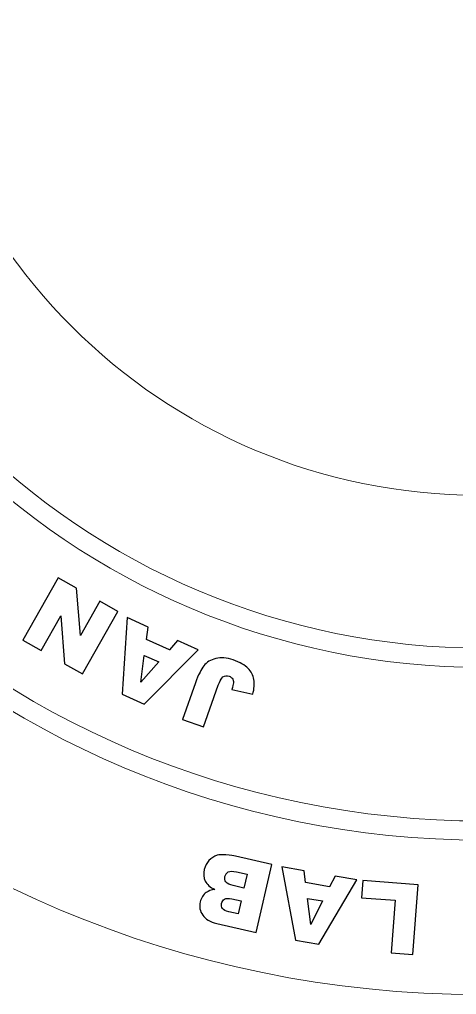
# Model space of a CAD drawing. Header units: millimetres. Extents: x -84 to 196, y -140 to 140.
# Drawn here: x -4.1 to 52.8, y -140 to -13 of the extents above; entities that cross this region are included whole.
import ezdxf

# ---------------------------------------------------------------- set-up
doc = ezdxf.new("R2010")
doc.units = ezdxf.units.MM
doc.header["$MEASUREMENT"] = 0
doc.layers.add('Layer 1', color=7, linetype='Continuous')

msp = doc.modelspace()

# ---------------------------------------------------------------- linework, layer by layer
at = {"layer": 'Layer 1', "color": 250, "lineweight": 9}
for points, knots in [([(55.7075, 140.0117), (133.0273, 140.0117), (195.7074, 77.3315), (195.7074, 0.0116), (195.7074, 0.0116), (195.7074, -77.3083), (133.0273, -139.9884), (55.7074, -139.9884), (55.7074, -139.9884), (-21.6125, -139.9884), (-84.2927, -77.3083), (-84.2927, 0.0116), (-84.2927, 0.0116), (-84.2927, 77.3315), (-21.6125, 140.0116), (55.7075, 140.0117)], [0, 0, 0, 0, 0.2, 0.2, 0.2, 0.2, 0.4, 0.4, 0.4, 0.4, 0.6, 0.6, 0.6, 0.6, 1, 1, 1, 1]), ([(56.199, 120.1045), (122.473, 120.1045), (176.1989, 66.3785), (176.1989, 0.1044), (176.1989, 0.1044), (176.1989, -66.1697), (122.473, -119.8956), (56.1989, -119.8956), (56.1989, -119.8956), (-10.0752, -119.8956), (-63.8011, -66.1697), (-63.8011, 0.1044), (-63.8011, 0.1044), (-63.8011, 66.3785), (-10.0752, 120.1044), (56.199, 120.1045)], [0, 0, 0, 0, 0.2, 0.2, 0.2, 0.2, 0.4, 0.4, 0.4, 0.4, 0.6, 0.6, 0.6, 0.6, 1, 1, 1, 1]), ([(56.199, 117.6046), (121.0925, 117.6046), (173.6989, 64.9979), (173.6989, 0.1044), (173.6989, 0.1044), (173.6989, -64.7891), (121.0924, -117.3956), (56.1989, -117.3956), (56.1989, -117.3956), (-8.6946, -117.3956), (-61.3011, -64.7891), (-61.3011, 0.1044), (-61.3011, 0.1044), (-61.3011, 64.998), (-8.6946, 117.6044), (56.199, 117.6046)], [0, 0, 0, 0, 0.2, 0.2, 0.2, 0.2, 0.4, 0.4, 0.4, 0.4, 0.6, 0.6, 0.6, 0.6, 1, 1, 1, 1]), ([(56.199, 97.6045), (110.0469, 97.6045), (153.6989, 53.9522), (153.6989, 0.1044), (153.6989, 0.1044), (153.6989, -53.7434), (110.0467, -97.3956), (56.1989, -97.3956), (56.1989, -97.3956), (2.3512, -97.3956), (-41.3011, -53.7434), (-41.3011, 0.1044), (-41.3011, 0.1044), (-41.3011, 53.9523), (2.3511, 97.6044), (56.199, 97.6045)], [0, 0, 0, 0, 0.2, 0.2, 0.2, 0.2, 0.4, 0.4, 0.4, 0.4, 0.6, 0.6, 0.6, 0.6, 1, 1, 1, 1]), ([(56.199, 95.1045), (108.6662, 95.1045), (151.1989, 52.5714), (151.1989, 0.1044), (151.1989, 0.1044), (151.1989, -52.3626), (108.666, -94.8956), (56.1989, -94.8956), (56.1989, -94.8956), (3.7318, -94.8956), (-38.8011, -52.3626), (-38.8011, 0.1044), (-38.8011, 0.1044), (-38.8011, 52.5715), (3.7318, 95.1044), (56.199, 95.1045)], [0, 0, 0, 0, 0.2, 0.2, 0.2, 0.2, 0.4, 0.4, 0.4, 0.4, 0.6, 0.6, 0.6, 0.6, 1, 1, 1, 1]), ([(55.7075, 75.0118), (97.1287, 75.0118), (130.7074, 41.4329), (130.7074, 0.0116), (130.7074, 0.0116), (130.7074, -41.4096), (97.1287, -74.9884), (55.7074, -74.9884), (55.7074, -74.9884), (14.2861, -74.9884), (-19.2926, -41.4097), (-19.2926, 0.0116), (-19.2926, 0.0116), (-19.2926, 41.433), (14.2861, 75.0116), (55.7075, 75.0118)], [0, 0, 0, 0, 0.2, 0.2, 0.2, 0.2, 0.4, 0.4, 0.4, 0.4, 0.6, 0.6, 0.6, 0.6, 1, 1, 1, 1]), ([(4.0928, -98.2445), (4.0928, -98.2445), (1.7476, -96.9179), (1.7476, -96.9179), (1.7476, -96.9179), (1.7476, -96.9179), (1.2345, -90.692), (1.2345, -90.692), (1.2345, -90.692), (1.2345, -90.692), (-1.3109, -95.1859), (-1.3109, -95.1859), (-1.3109, -95.1859), (-1.3109, -95.1859), (-3.6756, -93.8463), (-3.6756, -93.8463), (-3.6756, -93.8463), (-3.6756, -93.8463), (0.9231, -85.7225), (0.9231, -85.7225), (0.9231, -85.7225), (0.9231, -85.7225), (3.2901, -87.062), (3.2901, -87.062), (3.2901, -87.062), (3.2901, -87.062), (3.8051, -93.2445), (3.8051, -93.2445), (3.8051, -93.2445), (3.8051, -93.2445), (6.3311, -88.7855), (6.3311, -88.7855), (6.3311, -88.7855), (6.3311, -88.7855), (8.6915, -90.1207), (8.6915, -90.1207), (8.6915, -90.1207), (8.6915, -90.1207), (4.0928, -98.2445), (4.0928, -98.2445)], [0, 0, 0, 0, 0.09090909, 0.09090909, 0.09090909, 0.09090909, 0.18181818, 0.18181818, 0.18181818, 0.18181818, 0.27272727, 0.27272727, 0.27272727, 0.27272727, 0.36363636, 0.36363636, 0.36363636, 0.36363636, 0.45454545, 0.45454545, 0.45454545, 0.45454545, 0.54545455, 0.54545455, 0.54545455, 0.54545455, 0.63636364, 0.63636364, 0.63636364, 0.63636364, 0.72727273, 0.72727273, 0.72727273, 0.72727273, 0.81818182, 0.81818182, 0.81818182, 0.81818182, 1, 1, 1, 1]), ([(12.4061, -93.7523), (12.4061, -93.7523), (15.4016, -95.1063), (15.4016, -95.1063), (15.4016, -95.1063), (15.4016, -95.1063), (16.4492, -93.8881), (16.4492, -93.8881), (16.4492, -93.8881), (16.4492, -93.8881), (19.1369, -95.105), (19.1369, -95.105), (19.1369, -95.105), (19.1369, -95.105), (12.0886, -102.1647), (12.0886, -102.1647), (12.0886, -102.1647), (12.0886, -102.1647), (9.222, -100.8685), (9.222, -100.8685), (9.222, -100.8685), (9.222, -100.8685), (9.8737, -90.9137), (9.8737, -90.9137), (9.8737, -90.9137), (9.8737, -90.9137), (12.6248, -92.1584), (12.6248, -92.1584), (12.6248, -92.1584), (12.6248, -92.1584), (12.4061, -93.7523), (12.4061, -93.7523)], [0, 0, 0, 0, 0.11111111, 0.11111111, 0.11111111, 0.11111111, 0.22222222, 0.22222222, 0.22222222, 0.22222222, 0.33333333, 0.33333333, 0.33333333, 0.33333333, 0.44444444, 0.44444444, 0.44444444, 0.44444444, 0.55555556, 0.55555556, 0.55555556, 0.55555556, 0.66666667, 0.66666667, 0.66666667, 0.66666667, 0.77777778, 0.77777778, 0.77777778, 0.77777778, 1, 1, 1, 1]), ([(12.1254, -95.8403), (12.1254, -95.8403), (11.6815, -99.3239), (11.6815, -99.3239), (11.6815, -99.3239), (11.6815, -99.3239), (13.9996, -96.688), (13.9996, -96.688), (13.9996, -96.688), (13.9996, -96.688), (12.1254, -95.8403), (12.1254, -95.8403)], [0, 0, 0, 0, 0.25, 0.25, 0.25, 0.25, 0.5, 0.5, 0.5, 0.5, 1, 1, 1, 1]), ([(19.8184, -105.1458), (19.8184, -105.1458), (17.0908, -104.1777), (17.0908, -104.1777), (17.0908, -104.1777), (17.0908, -104.1777), (18.7925, -99.3893), (18.7925, -99.3893), (18.7925, -99.3893), (19.1496, -98.385), (19.5122, -97.6525), (19.8759, -97.1899), (19.8759, -97.1899), (20.2416, -96.7294), (20.7559, -96.4119), (21.4253, -96.2395), (21.4253, -96.2395), (22.0925, -96.0672), (22.8477, -96.1295), (23.6886, -96.4285), (23.6886, -96.4285), (24.5775, -96.7448), (25.2229, -97.1098), (25.627, -97.5237), (25.627, -97.5237), (26.0289, -97.9377), (26.281, -98.4239), (26.3833, -98.9805), (26.3833, -98.9805), (26.4857, -99.537), (26.4402, -100.1638), (26.2451, -100.8629), (26.2451, -100.8629), (26.2451, -100.8629), (23.5191, -100.2928), (23.5191, -100.2928), (23.5191, -100.2928), (23.6525, -99.9029), (23.7243, -99.6024), (23.7243, -99.3914), (23.7243, -99.3914), (23.7243, -99.1804), (23.6727, -98.9891), (23.5633, -98.8198), (23.5633, -98.8198), (23.4846, -98.707), (23.3514, -98.6162), (23.1576, -98.5473), (23.1576, -98.5473), (22.8547, -98.4398), (22.5916, -98.4735), (22.3682, -98.6484), (22.3682, -98.6484), (22.1449, -98.8233), (21.9396, -99.181), (21.7481, -99.7169), (21.7481, -99.7169), (21.7481, -99.7169), (19.8184, -105.1458), (19.8184, -105.1458)], [0, 0, 0, 0, 0.0625, 0.0625, 0.0625, 0.0625, 0.125, 0.125, 0.125, 0.125, 0.1875, 0.1875, 0.1875, 0.1875, 0.25, 0.25, 0.25, 0.25, 0.3125, 0.3125, 0.3125, 0.3125, 0.375, 0.375, 0.375, 0.375, 0.4375, 0.4375, 0.4375, 0.4375, 0.5, 0.5, 0.5, 0.5, 0.5625, 0.5625, 0.5625, 0.5625, 0.625, 0.625, 0.625, 0.625, 0.6875, 0.6875, 0.6875, 0.6875, 0.75, 0.75, 0.75, 0.75, 0.8125, 0.8125, 0.8125, 0.8125, 0.875, 0.875, 0.875, 0.875, 1, 1, 1, 1]), ([(26.6796, -131.9218), (26.6796, -131.9218), (21.548, -130.7479), (21.548, -130.7479), (21.548, -130.7479), (20.6938, -130.5525), (20.0862, -130.1899), (19.7249, -129.6621), (19.7249, -129.6621), (19.3636, -129.1344), (19.2545, -128.5578), (19.3975, -127.9327), (19.3975, -127.9327), (19.5174, -127.4085), (19.7833, -126.996), (20.1968, -126.6976), (20.1968, -126.6976), (20.471, -126.4955), (20.8357, -126.3726), (21.2881, -126.3219), (21.2881, -126.3219), (20.6854, -126.0234), (20.2791, -125.6546), (20.0632, -125.2122), (20.0632, -125.2122), (19.8495, -124.7703), (19.806, -124.2675), (19.9349, -123.7042), (19.9349, -123.7042), (20.0401, -123.2441), (20.2419, -122.8559), (20.5384, -122.5373), (20.5384, -122.5373), (20.837, -122.2191), (21.1961, -121.9973), (21.6145, -121.8671), (21.6145, -121.8671), (21.8758, -121.788), (22.2446, -121.7703), (22.7226, -121.8166), (22.7226, -121.8166), (23.3581, -121.8772), (23.7759, -121.9295), (23.9781, -121.9757), (23.9781, -121.9757), (23.9781, -121.9757), (28.7075, -123.0576), (28.7075, -123.0576), (28.7075, -123.0576), (28.7075, -123.0576), (26.6796, -131.9218), (26.6796, -131.9218)], [0, 0, 0, 0, 0.07142857, 0.07142857, 0.07142857, 0.07142857, 0.14285714, 0.14285714, 0.14285714, 0.14285714, 0.21428571, 0.21428571, 0.21428571, 0.21428571, 0.28571429, 0.28571429, 0.28571429, 0.28571429, 0.35714286, 0.35714286, 0.35714286, 0.35714286, 0.42857143, 0.42857143, 0.42857143, 0.42857143, 0.5, 0.5, 0.5, 0.5, 0.57142857, 0.57142857, 0.57142857, 0.57142857, 0.64285714, 0.64285714, 0.64285714, 0.64285714, 0.71428571, 0.71428571, 0.71428571, 0.71428571, 0.78571429, 0.78571429, 0.78571429, 0.78571429, 0.85714286, 0.85714286, 0.85714286, 0.85714286, 1, 1, 1, 1]), ([(25.5104, -124.3326), (25.5104, -124.3326), (24.1135, -124.013), (24.1135, -124.013), (24.1135, -124.013), (23.6411, -123.9049), (23.2895, -123.9135), (23.0572, -124.0362), (23.0572, -124.0362), (22.8252, -124.1591), (22.6771, -124.3597), (22.6125, -124.6424), (22.6125, -124.6424), (22.5525, -124.9045), (22.5993, -125.1366), (22.7548, -125.3394), (22.7548, -125.3394), (22.9105, -125.5422), (23.2283, -125.6996), (23.7091, -125.8096), (23.7091, -125.8096), (23.7091, -125.8096), (25.0999, -126.1277), (25.0999, -126.1277), (25.0999, -126.1277), (25.0999, -126.1277), (25.5104, -124.3326), (25.5104, -124.3326)], [0, 0, 0, 0, 0.125, 0.125, 0.125, 0.125, 0.25, 0.25, 0.25, 0.25, 0.375, 0.375, 0.375, 0.375, 0.5, 0.5, 0.5, 0.5, 0.625, 0.625, 0.625, 0.625, 0.75, 0.75, 0.75, 0.75, 1, 1, 1, 1]), ([(33.1098, -125.4264), (33.1098, -125.4264), (36.2469, -125.9678), (36.2469, -125.9678), (36.2469, -125.9678), (36.2469, -125.9678), (36.9522, -124.5688), (36.9522, -124.5688), (36.9522, -124.5688), (36.9522, -124.5688), (39.7786, -125.0565), (39.7786, -125.0565), (39.7786, -125.0565), (39.7786, -125.0565), (34.8593, -133.4352), (34.8593, -133.4352), (34.8593, -133.4352), (34.8593, -133.4352), (31.8287, -132.9122), (31.8287, -132.9122), (31.8287, -132.9122), (31.8287, -132.9122), (30.0168, -123.3719), (30.0168, -123.3719), (30.0168, -123.3719), (30.0168, -123.3719), (32.9162, -123.8723), (32.9162, -123.8723), (32.9162, -123.8723), (32.9162, -123.8723), (33.1098, -125.4264), (33.1098, -125.4264)], [0, 0, 0, 0, 0.11111111, 0.11111111, 0.11111111, 0.11111111, 0.22222222, 0.22222222, 0.22222222, 0.22222222, 0.33333333, 0.33333333, 0.33333333, 0.33333333, 0.44444444, 0.44444444, 0.44444444, 0.44444444, 0.55555556, 0.55555556, 0.55555556, 0.55555556, 0.66666667, 0.66666667, 0.66666667, 0.66666667, 0.77777778, 0.77777778, 0.77777778, 0.77777778, 1, 1, 1, 1]), ([(47.0726, -134.7672), (47.0726, -134.7672), (44.2739, -134.5547), (44.2739, -134.5547), (44.2739, -134.5547), (44.2739, -134.5547), (44.7931, -127.7163), (44.7931, -127.7163), (44.7931, -127.7163), (44.7931, -127.7163), (40.4115, -127.3836), (40.4115, -127.3836), (40.4115, -127.3836), (40.4115, -127.3836), (40.5809, -125.1548), (40.5809, -125.1548), (40.5809, -125.1548), (40.5809, -125.1548), (47.761, -125.7001), (47.761, -125.7001), (47.761, -125.7001), (47.761, -125.7001), (47.0726, -134.7672), (47.0726, -134.7672)], [0, 0, 0, 0, 0.14285714, 0.14285714, 0.14285714, 0.14285714, 0.28571429, 0.28571429, 0.28571429, 0.28571429, 0.42857143, 0.42857143, 0.42857143, 0.42857143, 0.57142857, 0.57142857, 0.57142857, 0.57142857, 0.71428571, 0.71428571, 0.71428571, 0.71428571, 1, 1, 1, 1]), ([(24.7146, -127.8114), (24.7146, -127.8114), (23.5199, -127.5381), (23.5199, -127.5381), (23.5199, -127.5381), (23.0929, -127.4404), (22.7767, -127.4462), (22.576, -127.5545), (22.576, -127.5545), (22.3749, -127.6649), (22.2417, -127.858), (22.1779, -128.1366), (22.1779, -128.1366), (22.119, -128.3945), (22.1573, -128.6161), (22.2914, -128.7987), (22.2914, -128.7987), (22.425, -128.9834), (22.7014, -129.1227), (23.1162, -129.2176), (23.1162, -129.2176), (23.1162, -129.2176), (24.3295, -129.4951), (24.3295, -129.4951), (24.3295, -129.4951), (24.3295, -129.4951), (24.7146, -127.8114), (24.7146, -127.8114)], [0, 0, 0, 0, 0.125, 0.125, 0.125, 0.125, 0.25, 0.25, 0.25, 0.25, 0.375, 0.375, 0.375, 0.375, 0.5, 0.5, 0.5, 0.5, 0.625, 0.625, 0.625, 0.625, 0.75, 0.75, 0.75, 0.75, 1, 1, 1, 1]), ([(33.3611, -127.4674), (33.3611, -127.4674), (33.7836, -130.8567), (33.7836, -130.8567), (33.7836, -130.8567), (33.7836, -130.8567), (35.3219, -127.8058), (35.3219, -127.8058), (35.3219, -127.8058), (35.3219, -127.8058), (33.3611, -127.4674), (33.3611, -127.4674)], [0, 0, 0, 0, 0.25, 0.25, 0.25, 0.25, 0.5, 0.5, 0.5, 0.5, 1, 1, 1, 1])]:
    msp.add_open_spline(points, degree=3, knots=knots, dxfattribs=at)
at = {"layer": 'Layer 1', "color": 7}
for points, knots in [([(4.0928, -98.2445), (4.0928, -98.2445), (1.7476, -96.9179), (1.7476, -96.9179), (1.7476, -96.9179), (1.7476, -96.9179), (1.2345, -90.692), (1.2345, -90.692), (1.2345, -90.692), (1.2345, -90.692), (-1.3109, -95.1859), (-1.3109, -95.1859), (-1.3109, -95.1859), (-1.3109, -95.1859), (-3.6756, -93.8463), (-3.6756, -93.8463), (-3.6756, -93.8463), (-3.6756, -93.8463), (0.9231, -85.7225), (0.9231, -85.7225), (0.9231, -85.7225), (0.9231, -85.7225), (3.2901, -87.062), (3.2901, -87.062), (3.2901, -87.062), (3.2901, -87.062), (3.8051, -93.2445), (3.8051, -93.2445), (3.8051, -93.2445), (3.8051, -93.2445), (6.3311, -88.7855), (6.3311, -88.7855), (6.3311, -88.7855), (6.3311, -88.7855), (8.6915, -90.1207), (8.6915, -90.1207), (8.6915, -90.1207), (8.6915, -90.1207), (4.0928, -98.2445), (4.0928, -98.2445)], [0, 0, 0, 0, 0.09090909, 0.09090909, 0.09090909, 0.09090909, 0.18181818, 0.18181818, 0.18181818, 0.18181818, 0.27272727, 0.27272727, 0.27272727, 0.27272727, 0.36363636, 0.36363636, 0.36363636, 0.36363636, 0.45454545, 0.45454545, 0.45454545, 0.45454545, 0.54545455, 0.54545455, 0.54545455, 0.54545455, 0.63636364, 0.63636364, 0.63636364, 0.63636364, 0.72727273, 0.72727273, 0.72727273, 0.72727273, 0.81818182, 0.81818182, 0.81818182, 0.81818182, 1, 1, 1, 1]), ([(12.4061, -93.7523), (12.4061, -93.7523), (15.4016, -95.1063), (15.4016, -95.1063), (15.4016, -95.1063), (15.4016, -95.1063), (16.4492, -93.8881), (16.4492, -93.8881), (16.4492, -93.8881), (16.4492, -93.8881), (19.1369, -95.105), (19.1369, -95.105), (19.1369, -95.105), (19.1369, -95.105), (12.0886, -102.1647), (12.0886, -102.1647), (12.0886, -102.1647), (12.0886, -102.1647), (9.222, -100.8685), (9.222, -100.8685), (9.222, -100.8685), (9.222, -100.8685), (9.8737, -90.9137), (9.8737, -90.9137), (9.8737, -90.9137), (9.8737, -90.9137), (12.6248, -92.1584), (12.6248, -92.1584), (12.6248, -92.1584), (12.6248, -92.1584), (12.4061, -93.7523), (12.4061, -93.7523)], [0, 0, 0, 0, 0.11111111, 0.11111111, 0.11111111, 0.11111111, 0.22222222, 0.22222222, 0.22222222, 0.22222222, 0.33333333, 0.33333333, 0.33333333, 0.33333333, 0.44444444, 0.44444444, 0.44444444, 0.44444444, 0.55555556, 0.55555556, 0.55555556, 0.55555556, 0.66666667, 0.66666667, 0.66666667, 0.66666667, 0.77777778, 0.77777778, 0.77777778, 0.77777778, 1, 1, 1, 1]), ([(12.1254, -95.8403), (12.1254, -95.8403), (11.6815, -99.3239), (11.6815, -99.3239), (11.6815, -99.3239), (11.6815, -99.3239), (13.9996, -96.688), (13.9996, -96.688), (13.9996, -96.688), (13.9996, -96.688), (12.1254, -95.8403), (12.1254, -95.8403)], [0, 0, 0, 0, 0.25, 0.25, 0.25, 0.25, 0.5, 0.5, 0.5, 0.5, 1, 1, 1, 1]), ([(19.8184, -105.1458), (19.8184, -105.1458), (17.0908, -104.1777), (17.0908, -104.1777), (17.0908, -104.1777), (17.0908, -104.1777), (18.7925, -99.3893), (18.7925, -99.3893), (18.7925, -99.3893), (19.1496, -98.385), (19.5122, -97.6525), (19.8759, -97.1899), (19.8759, -97.1899), (20.2416, -96.7294), (20.7559, -96.4119), (21.4253, -96.2395), (21.4253, -96.2395), (22.0925, -96.0672), (22.8477, -96.1295), (23.6886, -96.4285), (23.6886, -96.4285), (24.5775, -96.7448), (25.2229, -97.1098), (25.627, -97.5237), (25.627, -97.5237), (26.0289, -97.9377), (26.281, -98.4239), (26.3833, -98.9805), (26.3833, -98.9805), (26.4857, -99.537), (26.4402, -100.1638), (26.2451, -100.8629), (26.2451, -100.8629), (26.2451, -100.8629), (23.5191, -100.2928), (23.5191, -100.2928), (23.5191, -100.2928), (23.6525, -99.9029), (23.7209, -99.6024), (23.7243, -99.3914), (23.7243, -99.3914), (23.7279, -99.1804), (23.6727, -98.9891), (23.5633, -98.8198), (23.5633, -98.8198), (23.4846, -98.707), (23.3514, -98.6162), (23.1576, -98.5473), (23.1576, -98.5473), (22.8547, -98.4398), (22.5916, -98.4735), (22.3682, -98.6484), (22.3682, -98.6484), (22.1449, -98.8233), (21.9396, -99.181), (21.7481, -99.7169), (21.7481, -99.7169), (21.7481, -99.7169), (19.8184, -105.1458), (19.8184, -105.1458)], [0, 0, 0, 0, 0.0625, 0.0625, 0.0625, 0.0625, 0.125, 0.125, 0.125, 0.125, 0.1875, 0.1875, 0.1875, 0.1875, 0.25, 0.25, 0.25, 0.25, 0.3125, 0.3125, 0.3125, 0.3125, 0.375, 0.375, 0.375, 0.375, 0.4375, 0.4375, 0.4375, 0.4375, 0.5, 0.5, 0.5, 0.5, 0.5625, 0.5625, 0.5625, 0.5625, 0.625, 0.625, 0.625, 0.625, 0.6875, 0.6875, 0.6875, 0.6875, 0.75, 0.75, 0.75, 0.75, 0.8125, 0.8125, 0.8125, 0.8125, 0.875, 0.875, 0.875, 0.875, 1, 1, 1, 1]), ([(26.6796, -131.9218), (26.6796, -131.9218), (21.548, -130.7479), (21.548, -130.7479), (21.548, -130.7479), (20.6938, -130.5525), (20.0862, -130.1899), (19.7249, -129.6621), (19.7249, -129.6621), (19.3636, -129.1344), (19.2545, -128.5578), (19.3975, -127.9327), (19.3975, -127.9327), (19.5174, -127.4085), (19.7833, -126.996), (20.1968, -126.6976), (20.1968, -126.6976), (20.471, -126.4955), (20.8357, -126.3726), (21.2881, -126.3219), (21.2881, -126.3219), (20.6854, -126.0234), (20.2791, -125.6546), (20.0632, -125.2122), (20.0632, -125.2122), (19.8495, -124.7703), (19.806, -124.2675), (19.9349, -123.7042), (19.9349, -123.7042), (20.0401, -123.2441), (20.2419, -122.8559), (20.5384, -122.5373), (20.5384, -122.5373), (20.837, -122.2191), (21.1961, -121.9973), (21.6145, -121.8671), (21.6145, -121.8671), (21.8758, -121.788), (22.2446, -121.7703), (22.7226, -121.8166), (22.7226, -121.8166), (23.3581, -121.8772), (23.7759, -121.9295), (23.9781, -121.9757), (23.9781, -121.9757), (23.9781, -121.9757), (28.7075, -123.0576), (28.7075, -123.0576), (28.7075, -123.0576), (28.7075, -123.0576), (26.6796, -131.9218), (26.6796, -131.9218)], [0, 0, 0, 0, 0.07142857, 0.07142857, 0.07142857, 0.07142857, 0.14285714, 0.14285714, 0.14285714, 0.14285714, 0.21428571, 0.21428571, 0.21428571, 0.21428571, 0.28571429, 0.28571429, 0.28571429, 0.28571429, 0.35714286, 0.35714286, 0.35714286, 0.35714286, 0.42857143, 0.42857143, 0.42857143, 0.42857143, 0.5, 0.5, 0.5, 0.5, 0.57142857, 0.57142857, 0.57142857, 0.57142857, 0.64285714, 0.64285714, 0.64285714, 0.64285714, 0.71428571, 0.71428571, 0.71428571, 0.71428571, 0.78571429, 0.78571429, 0.78571429, 0.78571429, 0.85714286, 0.85714286, 0.85714286, 0.85714286, 1, 1, 1, 1]), ([(25.5104, -124.3326), (25.5104, -124.3326), (24.1135, -124.013), (24.1135, -124.013), (24.1135, -124.013), (23.6411, -123.9049), (23.2895, -123.9135), (23.0572, -124.0362), (23.0572, -124.0362), (22.8252, -124.1591), (22.6771, -124.3597), (22.6125, -124.6424), (22.6125, -124.6424), (22.5525, -124.9045), (22.5993, -125.1366), (22.7548, -125.3394), (22.7548, -125.3394), (22.9105, -125.5422), (23.2283, -125.6996), (23.7091, -125.8096), (23.7091, -125.8096), (23.7091, -125.8096), (25.0999, -126.1277), (25.0999, -126.1277), (25.0999, -126.1277), (25.0999, -126.1277), (25.5104, -124.3326), (25.5104, -124.3326)], [0, 0, 0, 0, 0.125, 0.125, 0.125, 0.125, 0.25, 0.25, 0.25, 0.25, 0.375, 0.375, 0.375, 0.375, 0.5, 0.5, 0.5, 0.5, 0.625, 0.625, 0.625, 0.625, 0.75, 0.75, 0.75, 0.75, 1, 1, 1, 1]), ([(33.1098, -125.4264), (33.1098, -125.4264), (36.2469, -125.9678), (36.2469, -125.9678), (36.2469, -125.9678), (36.2469, -125.9678), (36.9522, -124.5688), (36.9522, -124.5688), (36.9522, -124.5688), (36.9522, -124.5688), (39.7786, -125.0565), (39.7786, -125.0565), (39.7786, -125.0565), (39.7786, -125.0565), (34.8593, -133.4352), (34.8593, -133.4352), (34.8593, -133.4352), (34.8593, -133.4352), (31.8287, -132.9122), (31.8287, -132.9122), (31.8287, -132.9122), (31.8287, -132.9122), (30.0168, -123.3719), (30.0168, -123.3719), (30.0168, -123.3719), (30.0168, -123.3719), (32.9162, -123.8723), (32.9162, -123.8723), (32.9162, -123.8723), (32.9162, -123.8723), (33.1098, -125.4264), (33.1098, -125.4264)], [0, 0, 0, 0, 0.11111111, 0.11111111, 0.11111111, 0.11111111, 0.22222222, 0.22222222, 0.22222222, 0.22222222, 0.33333333, 0.33333333, 0.33333333, 0.33333333, 0.44444444, 0.44444444, 0.44444444, 0.44444444, 0.55555556, 0.55555556, 0.55555556, 0.55555556, 0.66666667, 0.66666667, 0.66666667, 0.66666667, 0.77777778, 0.77777778, 0.77777778, 0.77777778, 1, 1, 1, 1]), ([(47.0726, -134.7672), (47.0726, -134.7672), (44.2739, -134.5547), (44.2739, -134.5547), (44.2739, -134.5547), (44.2739, -134.5547), (44.7931, -127.7163), (44.7931, -127.7163), (44.7931, -127.7163), (44.7931, -127.7163), (40.4115, -127.3836), (40.4115, -127.3836), (40.4115, -127.3836), (40.4115, -127.3836), (40.5809, -125.1548), (40.5809, -125.1548), (40.5809, -125.1548), (40.5809, -125.1548), (47.761, -125.7001), (47.761, -125.7001), (47.761, -125.7001), (47.761, -125.7001), (47.0726, -134.7672), (47.0726, -134.7672)], [0, 0, 0, 0, 0.14285714, 0.14285714, 0.14285714, 0.14285714, 0.28571429, 0.28571429, 0.28571429, 0.28571429, 0.42857143, 0.42857143, 0.42857143, 0.42857143, 0.57142857, 0.57142857, 0.57142857, 0.57142857, 0.71428571, 0.71428571, 0.71428571, 0.71428571, 1, 1, 1, 1]), ([(24.7146, -127.8114), (24.7146, -127.8114), (23.5199, -127.5381), (23.5199, -127.5381), (23.5199, -127.5381), (23.0929, -127.4404), (22.7767, -127.4462), (22.576, -127.5545), (22.576, -127.5545), (22.3749, -127.6649), (22.2417, -127.858), (22.1779, -128.1366), (22.1779, -128.1366), (22.119, -128.3945), (22.1573, -128.6161), (22.2914, -128.7987), (22.2914, -128.7987), (22.425, -128.9834), (22.7014, -129.1227), (23.1162, -129.2176), (23.1162, -129.2176), (23.1162, -129.2176), (24.3295, -129.4951), (24.3295, -129.4951), (24.3295, -129.4951), (24.3295, -129.4951), (24.7146, -127.8114), (24.7146, -127.8114)], [0, 0, 0, 0, 0.125, 0.125, 0.125, 0.125, 0.25, 0.25, 0.25, 0.25, 0.375, 0.375, 0.375, 0.375, 0.5, 0.5, 0.5, 0.5, 0.625, 0.625, 0.625, 0.625, 0.75, 0.75, 0.75, 0.75, 1, 1, 1, 1]), ([(33.3611, -127.4674), (33.3611, -127.4674), (33.7836, -130.8567), (33.7836, -130.8567), (33.7836, -130.8567), (33.7836, -130.8567), (35.3219, -127.8058), (35.3219, -127.8058), (35.3219, -127.8058), (35.3219, -127.8058), (33.3611, -127.4674), (33.3611, -127.4674)], [0, 0, 0, 0, 0.25, 0.25, 0.25, 0.25, 0.5, 0.5, 0.5, 0.5, 1, 1, 1, 1])]:
    msp.add_open_spline(points, degree=3, knots=knots, dxfattribs=at)

doc.saveas('drawing.dxf')
